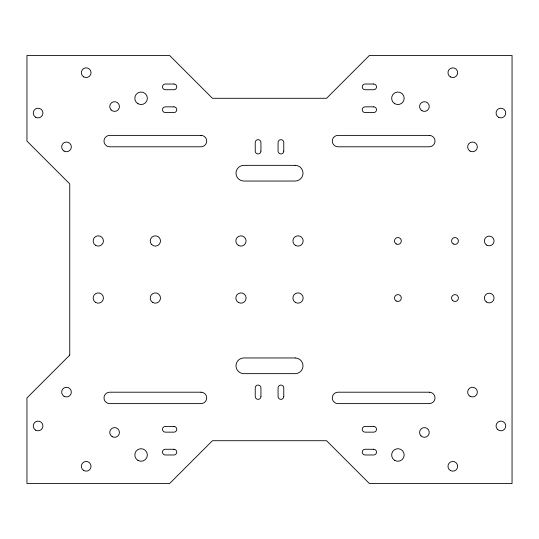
<?xml version="1.0" encoding="UTF-8"?>
<svg xmlns="http://www.w3.org/2000/svg" width="539" height="539" viewBox="0 0 539 539"><rect width="100%" height="100%" fill="white"/><g stroke="black" fill="none" stroke-linecap="round" stroke-linejoin="round"><path stroke-width="0.81" d="M69.753 355.107L26.95 397.91L26.95 483.517L169.623 483.517L212.427 440.713L326.573 440.713L369.377 483.517L512.05 483.517L512.05 55.483L369.377 55.483L326.573 98.287L212.427 98.287L169.623 55.483L26.95 55.483L26.95 141.09L69.753 183.893L69.753 355.107M173.908 84.023L165.345 84.023A2.857 2.857 0 0 0 162.495 86.873A2.857 2.857 0 0 0 165.345 89.73L173.908 89.73A2.857 2.857 0 0 0 176.758 86.873A2.857 2.857 0 0 0 173.908 84.023M373.655 84.023L365.092 84.023A2.857 2.857 0 0 0 362.242 86.873A2.857 2.857 0 0 0 365.092 89.73L373.655 89.73A2.857 2.857 0 0 0 376.505 86.873A2.857 2.857 0 0 0 373.655 84.023M173.908 106.85L165.345 106.85A2.857 2.857 0 0 0 162.495 109.7A2.857 2.857 0 0 0 165.345 112.557L173.908 112.557A2.857 2.857 0 0 0 176.758 109.7A2.857 2.857 0 0 0 173.908 106.85M373.655 106.85L365.092 106.85A2.857 2.857 0 0 0 362.242 109.7A2.857 2.857 0 0 0 365.092 112.557L373.655 112.557A2.857 2.857 0 0 0 376.505 109.7A2.857 2.857 0 0 0 373.655 106.85M201.013 135.383L109.7 135.383A5.707 5.707 0 0 0 103.993 141.09A5.707 5.707 0 0 0 109.7 146.797L201.013 146.797A5.707 5.707 0 0 0 206.72 141.09A5.707 5.707 0 0 0 201.013 135.383M429.3 135.383L337.987 135.383A5.707 5.707 0 0 0 332.28 141.09A5.707 5.707 0 0 0 337.987 146.797L429.3 146.797A5.707 5.707 0 0 0 435.007 141.09A5.707 5.707 0 0 0 429.3 135.383M295.183 165.345L243.817 165.345A7.849 7.849 0 0 0 235.974 173.194A7.849 7.849 0 0 0 243.817 181.043L295.183 181.043A7.849 7.849 0 0 0 303.026 173.194A7.849 7.849 0 0 0 295.183 165.345M295.183 357.957L243.817 357.957A7.849 7.849 0 0 0 235.974 365.806A7.849 7.849 0 0 0 243.817 373.655L295.183 373.655A7.849 7.849 0 0 0 303.026 365.806A7.849 7.849 0 0 0 295.183 357.957M201.013 392.203L109.7 392.203A5.707 5.707 0 0 0 103.993 397.91A5.707 5.707 0 0 0 109.7 403.617L201.013 403.617A5.707 5.707 0 0 0 206.72 397.91A5.707 5.707 0 0 0 201.013 392.203M429.3 392.203L337.987 392.203A5.707 5.707 0 0 0 332.28 397.91A5.707 5.707 0 0 0 337.987 403.617L429.3 403.617A5.707 5.707 0 0 0 435.007 397.91A5.707 5.707 0 0 0 429.3 392.203M173.908 426.443L165.345 426.443A2.857 2.857 0 0 0 162.495 429.3A2.857 2.857 0 0 0 165.345 432.15L173.908 432.15A2.857 2.857 0 0 0 176.758 429.3A2.857 2.857 0 0 0 173.908 426.443M373.655 426.443L365.092 426.443A2.857 2.857 0 0 0 362.242 429.3A2.857 2.857 0 0 0 365.092 432.15L373.655 432.15A2.857 2.857 0 0 0 376.505 429.3A2.857 2.857 0 0 0 373.655 426.443M173.908 449.27L165.345 449.27A2.857 2.857 0 0 0 162.495 452.127A2.857 2.857 0 0 0 165.345 454.977L173.908 454.977A2.857 2.857 0 0 0 176.758 452.127A2.857 2.857 0 0 0 173.908 449.27M373.655 449.27L365.092 449.27A2.857 2.857 0 0 0 362.242 452.127A2.857 2.857 0 0 0 365.092 454.977L373.655 454.977A2.857 2.857 0 0 0 376.505 452.127A2.857 2.857 0 0 0 373.655 449.27M283.77 151.082L283.77 142.518A2.857 2.857 0 0 0 280.913 139.662A2.857 2.857 0 0 0 278.063 142.518L278.063 151.082A2.857 2.857 0 0 0 280.913 153.932A2.857 2.857 0 0 0 283.77 151.082M283.77 396.482L283.77 387.918A2.857 2.857 0 0 0 280.913 385.068A2.857 2.857 0 0 0 278.063 387.918L278.063 396.482A2.857 2.857 0 0 0 280.913 399.338A2.857 2.857 0 0 0 283.77 396.482M260.937 151.082L260.937 142.518A2.857 2.857 0 0 0 258.087 139.662A2.857 2.857 0 0 0 255.23 142.518L255.23 151.082A2.857 2.857 0 0 0 258.087 153.932A2.857 2.857 0 0 0 260.937 151.082M260.937 396.482L260.937 387.918A2.857 2.857 0 0 0 258.087 385.068A2.857 2.857 0 0 0 255.23 387.918L255.23 396.482A2.857 2.857 0 0 0 258.087 399.338A2.857 2.857 0 0 0 260.937 396.482M35.668 430.156A4.851 4.851 0 0 0 42.945 425.951A4.851 4.851 0 0 0 35.668 421.754A4.851 4.851 0 0 0 35.668 430.156M64.074 396.306A4.851 4.851 0 0 0 71.35 392.102A4.851 4.851 0 0 0 64.074 387.905A4.851 4.851 0 0 0 64.074 396.306M112.159 436.657A4.851 4.851 0 0 0 119.436 432.46A4.851 4.851 0 0 0 112.159 428.256A4.851 4.851 0 0 0 112.159 436.657M83.761 470.507A4.851 4.851 0 0 0 91.037 466.309A4.851 4.851 0 0 0 83.761 462.105A4.851 4.851 0 0 0 83.761 470.507M497.477 429.388A4.851 4.851 0 0 0 505.595 427.211A4.851 4.851 0 0 0 499.653 421.269A4.851 4.851 0 0 0 497.477 429.388M470.075 396.306A4.851 4.851 0 0 0 477.352 392.102A4.851 4.851 0 0 0 470.075 387.905A4.851 4.851 0 0 0 470.075 396.306M420.986 435.889A4.851 4.851 0 0 0 429.098 433.713A4.851 4.851 0 0 0 423.155 427.771A4.851 4.851 0 0 0 420.986 435.889M450.388 470.507A4.851 4.851 0 0 0 457.665 466.309A4.851 4.851 0 0 0 450.388 462.105A4.851 4.851 0 0 0 450.388 470.507M35.668 117.246A4.851 4.851 0 0 0 42.945 113.049A4.851 4.851 0 0 0 35.668 108.844A4.851 4.851 0 0 0 35.668 117.246M64.074 151.095A4.851 4.851 0 0 0 71.35 146.898A4.851 4.851 0 0 0 64.074 142.694A4.851 4.851 0 0 0 64.074 151.095M111.155 109.969A4.851 4.851 0 0 0 119.274 107.8A4.851 4.851 0 0 0 113.331 101.858A4.851 4.851 0 0 0 111.155 109.969M83.761 76.895A4.851 4.851 0 0 0 91.037 72.691A4.851 4.851 0 0 0 83.761 68.493A4.851 4.851 0 0 0 83.761 76.895M498.481 117.246A4.851 4.851 0 0 0 505.757 113.049A4.851 4.851 0 0 0 498.481 108.844A4.851 4.851 0 0 0 498.481 117.246M470.075 151.095A4.851 4.851 0 0 0 477.352 146.898A4.851 4.851 0 0 0 470.075 142.694A4.851 4.851 0 0 0 470.075 151.095M421.99 110.744A4.851 4.851 0 0 0 429.266 106.54A4.851 4.851 0 0 0 421.99 102.343A4.851 4.851 0 0 0 421.99 110.744M450.388 76.895A4.851 4.851 0 0 0 457.665 72.691A4.851 4.851 0 0 0 450.388 68.493A4.851 4.851 0 0 0 450.388 76.895M238.4 302.487A5.134 5.134 0 0 0 246.101 298.033A5.134 5.134 0 0 0 238.4 293.587A5.134 5.134 0 0 0 238.4 302.487M238.4 245.413A5.134 5.134 0 0 0 246.101 240.967A5.134 5.134 0 0 0 238.4 236.513A5.134 5.134 0 0 0 238.4 245.413M295.466 245.413A5.134 5.134 0 0 0 303.174 240.967A5.134 5.134 0 0 0 295.466 236.513A5.134 5.134 0 0 0 295.466 245.413M295.466 302.487A5.134 5.134 0 0 0 303.174 298.033A5.134 5.134 0 0 0 295.466 293.587A5.134 5.134 0 0 0 295.466 302.487M95.72 245.413A5.134 5.134 0 0 0 103.427 240.967A5.134 5.134 0 0 0 95.72 236.513A5.134 5.134 0 0 0 95.72 245.413M151.728 244.598A5.134 5.134 0 0 0 160.319 242.294A5.134 5.134 0 0 0 154.033 236.001A5.134 5.134 0 0 0 151.728 244.598M95.72 302.487A5.134 5.134 0 0 0 103.427 298.033A5.134 5.134 0 0 0 95.72 293.587A5.134 5.134 0 0 0 95.72 302.487M152.793 302.487A5.134 5.134 0 0 0 160.494 298.033A5.134 5.134 0 0 0 152.793 293.587A5.134 5.134 0 0 0 152.793 302.487M486.299 301.907A4.851 4.851 0 0 0 494.034 298.633A4.851 4.851 0 0 0 487.33 293.566A4.851 4.851 0 0 0 486.299 301.907M486.798 245.164A4.851 4.851 0 0 0 494.074 240.967A4.851 4.851 0 0 0 486.798 236.762A4.851 4.851 0 0 0 486.798 245.164M396.199 300.998A3.423 3.423 0 0 0 401.333 298.033A3.423 3.423 0 0 0 396.199 295.069A3.423 3.423 0 0 0 396.199 300.998M452.558 300.459A3.423 3.423 0 0 0 458.285 298.923A3.423 3.423 0 0 0 454.094 294.725A3.423 3.423 0 0 0 452.558 300.459M453.265 243.931A3.423 3.423 0 0 0 458.406 240.967A3.423 3.423 0 0 0 453.265 238.002A3.423 3.423 0 0 0 453.265 243.931M396.199 243.931A3.423 3.423 0 0 0 401.333 240.967A3.423 3.423 0 0 0 396.199 238.002A3.423 3.423 0 0 0 396.199 243.931M137.95 103.724A6.279 6.279 0 0 0 147.369 98.287A6.279 6.279 0 0 0 137.95 92.849A6.279 6.279 0 0 0 137.95 103.724M394.77 103.724A6.279 6.279 0 0 0 404.189 98.287A6.279 6.279 0 0 0 394.77 92.849A6.279 6.279 0 0 0 394.77 103.724M394.77 460.414A6.279 6.279 0 0 0 404.189 454.977A6.279 6.279 0 0 0 394.77 449.539A6.279 6.279 0 0 0 394.77 460.414M137.95 460.414A6.279 6.279 0 0 0 147.369 454.977A6.279 6.279 0 0 0 137.95 449.539A6.279 6.279 0 0 0 137.95 460.414"/></g></svg>
